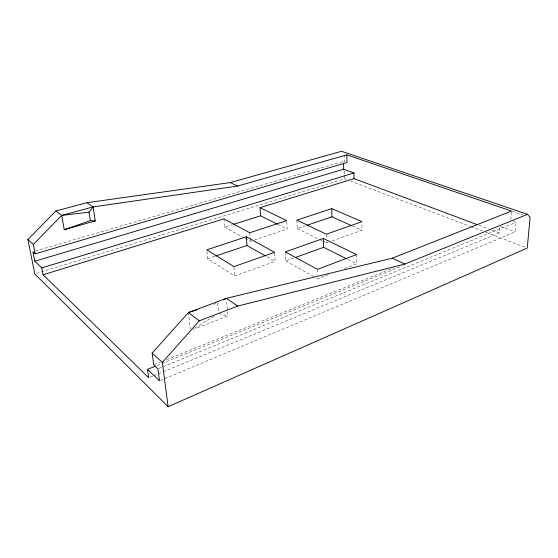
<?xml version="1.0" encoding="UTF-8"?>
<svg xmlns="http://www.w3.org/2000/svg" width="558" height="558" viewBox="0 0 558 558"><rect width="100%" height="100%" fill="white"/><g stroke="black" fill="none" stroke-linecap="round" stroke-linejoin="round"><path stroke-width="0.42" stroke-dasharray="2.79 2.09" d="M163.194 371.774L499.361 232.923L499.863 226.227M510.807 219.552L511.505 211.07M160.32 380.514L515.243 231.842L516.052 222.279L513.018 221.205M194.909 327.874L214.956 315.807M150.332 377.089L152.739 376.092M153.548 375.764L157.565 374.104M158.374 373.769L162.392 372.109M158.702 368.461L516.052 222.279M154.559 364.576L160.209 362.288M166.675 359.673L393.627 267.805M157.216 365.434L161.248 363.802M162.05 363.474L402.311 265.859M192.845 329.625L227.915 315.968L226.534 300.016M328.334 274.752L317.837 278.819L315.598 277.577M344.481 268.496L356.59 263.801L356.52 254.581M285.264 251.93L285.71 260.998L293.773 258.082M206.934 251.463L207.639 258.759L234.674 275.91L275.129 261.395L274.62 252.335M322.712 241.049L326.57 242.946L328.181 242.367M332.205 240.923L361.989 230.238L361.954 223.402M207.639 258.759L215.018 256.275M296.884 220.124L297.24 228.55L305.31 225.83M245.06 238.447L250.34 241.377L253.611 240.282M254.427 240.01L287.112 229.066L286.714 220.647M213.63 304.312L216.065 303.517M223.974 218.841L224.672 227.134L232.009 224.818M36.444 273.392L344.691 178.818L346.316 179.439M35.412 250.974L343.568 161.367L344.914 161.841M218.666 313.568L227.915 315.968M512.014 211.224L522.7 214.872M500.679 226.527L515.243 231.842M478.945 225.292L487.929 228.654M492.01 230.175L499.361 232.923M350.396 180.987L470.199 226.415M471.015 226.722L482.426 231.054M485.69 232.288L525.622 247.431M352.503 226.011L361.989 230.238M297.24 228.55L318.848 239.159M319.622 239.535L321.938 240.672M278.01 224.518L287.112 229.066M348.143 259.582L356.59 263.801M224.672 227.134L244.299 238.029M285.71 260.998L314.845 277.159M266.982 256.792L275.129 261.395M188.458 312.543L190.264 328.836M217.69 302.987L218.513 311.943M233.997 267.456L234.674 275.91M249.74 232.749L250.04 237.059M250.103 237.924L250.34 241.377M317.544 269.354L317.704 274.515M326.353 234.186L326.451 238.168M326.528 241.349L326.57 242.946M344.349 154.831L344.446 161.687M344.579 171.111L344.628 174.535M344.642 175.393L344.691 178.818"/><path stroke-width="0.84" d="M346.832 154.845L346.93 162.552L35.168 253.827L33.313 244.439L61.715 215.402L89.001 212.152L93.06 206.913L237.631 186.051L346.832 154.845L511.505 211.07L392.267 258.194L226.388 298.342L188.458 312.543L152.139 353.095L153.75 364.904L157.9 368.789L159.518 380.856L147.542 369.368L155.605 366.09M168.118 406.705L162.329 362.414L199.283 320.836L237.68 306.084L404.85 264.067L527.533 214.314L530.1 217.397L527.254 248.052L168.118 406.705L34.777 273.901L27.9 239.487L55.919 210.959L86.915 202.7L230.217 182.592L341.517 151.295L527.533 214.314M223.486 299.89L226.388 298.342L237.68 306.084M295.384 257.503L323.584 247.299L346.609 258.814M323.347 238.454L285.264 251.93L317.544 269.354L356.52 254.581L323.347 238.454L323.584 247.299M55.919 210.959L61.715 215.402L64.247 229.673L90.368 220.612L95.285 220.933L93.06 206.913L86.915 202.7M215.834 255.996L246.992 245.492L265.503 255.955M306.921 225.286L331.947 216.846L351.707 225.655M246.364 236.787L206.781 249.838L233.928 266.612L274.62 252.335L246.364 236.787L246.992 245.492M331.773 208.615L296.884 220.124L326.353 234.186L361.947 221.693L331.773 208.615L331.947 216.846M197.393 309.62L188.458 312.543L199.283 320.836M233.642 224.302L260.558 215.793L277.249 224.135M35.168 253.827L32.901 251.707L34.791 261.221L41.759 267.903L43.099 274.773L223.974 218.841L249.74 232.749L286.714 220.647L260.049 207.681L260.558 215.793M260.049 207.681L354.016 178.623L477.313 224.686M41.759 267.903L353.967 172.966L354.016 178.623M34.791 261.221L343.679 169.207L353.967 172.966M64.247 229.673L95.285 220.933M61.715 215.402L93.06 206.913M230.217 182.592L237.631 186.051M392.267 258.194L404.85 264.067M27.9 239.487L33.313 244.439M152.139 353.095L162.329 362.414M43.099 274.773L148.721 377.752L147.542 369.368M89.001 212.152L90.368 220.612M343.589 163.11L343.679 169.207"/></g></svg>
